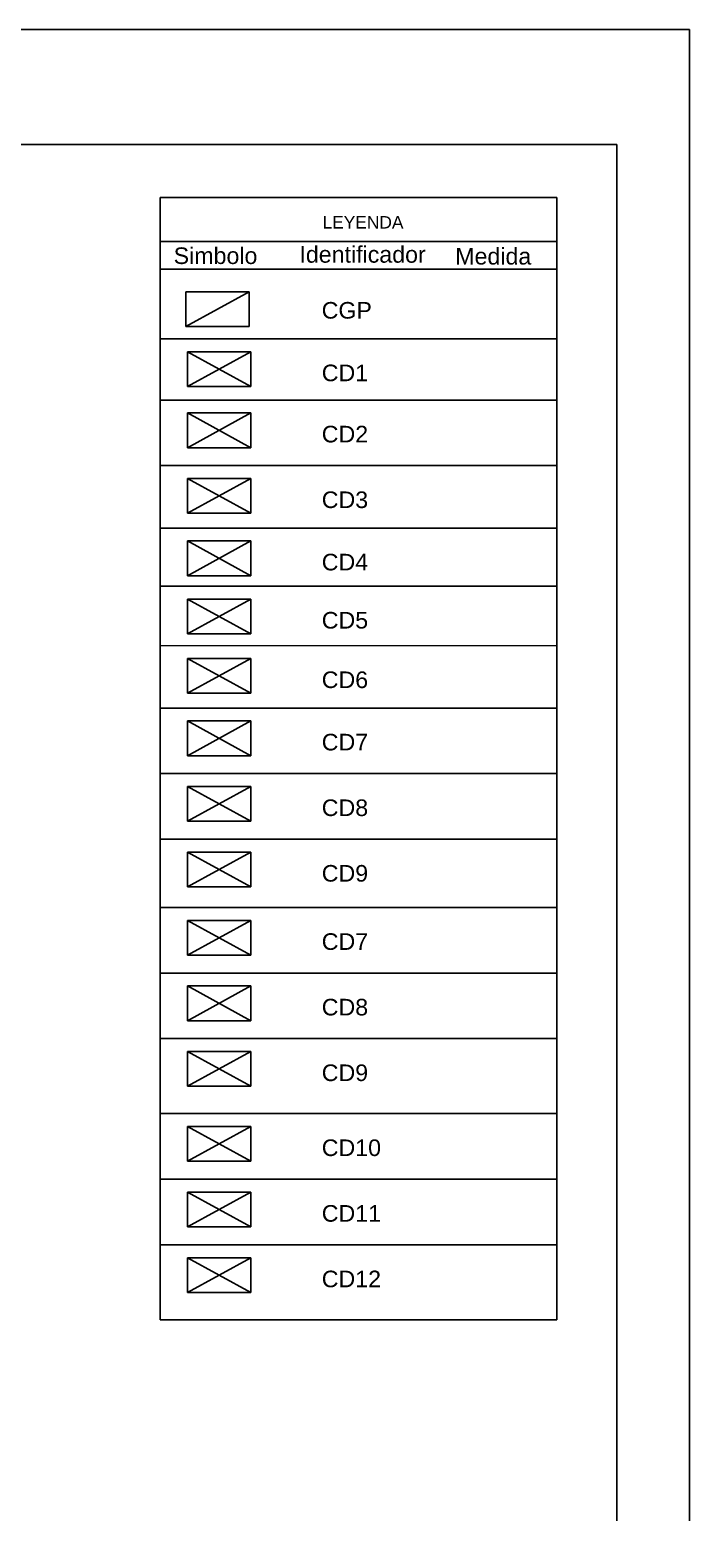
# Model space of a CAD drawing. Header units: millimetres. Extents: x 2377 to 4712, y -254 to 3188.
# Drawn here: x 3180.9 to 3267.1, y 1051 to 1244.8 of the extents above; entities that cross this region are included whole.
import ezdxf

# ---------------------------------------------------------------- set-up
doc = ezdxf.new("R2010")
doc.units = ezdxf.units.MM
doc.linetypes.add('ACAD_ISO03W100', pattern=[30, 12, -18])
doc.styles.get("Standard").update_dxf_attribs({"font": 'arial.ttf'})

msp = doc.modelspace()

# ---------------------------------------------------------------- linework, layer by layer
at = {"transparency": 33554687}
for p, q in [((2847.11, 1244.79), (3267.11, 1244.79)), ((3267.11, 1244.79), (3267.11, 947.79)), ((3267.11, 1244.79), (3267.11, 1229.79)), ((2862.16, 1229.79), (3257.65, 1229.79)), ((3257.65, 967.79), (3257.65, 1229.79)), ((3197.93, 1222.85), (3197.93, 1076.15)), ((3249.81, 1222.85), (3249.81, 1076.15)), ((3197.93, 1204.39), (3249.81, 1204.39)), ((3197.93, 1196.38), (3249.81, 1196.38)), ((3197.93, 1187.8), (3249.81, 1187.8)), ((3197.93, 1179.65), (3249.81, 1179.65)), ((3197.93, 1172.05), (3249.81, 1172.05)), ((3197.93, 1164.27), (3249.81, 1164.28)), ((3197.93, 1156.12), (3249.81, 1156.12)), ((3197.93, 1147.55), (3249.81, 1147.55)), ((3197.93, 1138.98), (3249.81, 1138.98)), ((3197.93, 1130.05), (3249.81, 1130.05)), ((3197.93, 1121.48), (3249.81, 1121.48)), ((3197.93, 1112.91), (3249.81, 1112.91)), ((3197.93, 1103.1), (3249.81, 1103.1)), ((3197.93, 1103.1), (3249.81, 1103.1)), ((3197.93, 1094.53), (3249.81, 1094.53)), ((3197.93, 1085.96), (3249.81, 1085.96)), ((3197.93, 1076.15), (3249.81, 1076.15))]:
    msp.add_line(p, q, dxfattribs=at)
at = {"ltscale": 0.4, "transparency": 33554687}
for p, q in [((3197.93, 1222.85), (3249.81, 1222.85)), ((3197.93, 1217.09), (3249.81, 1217.09)), ((3197.93, 1213.49), (3249.81, 1213.49))]:
    msp.add_line(p, q, dxfattribs=at)
at = {"linetype": 'ACAD_ISO03W100', "transparency": 33554687}
for p, q in [((3201.3, 1210.52), (3201.3, 1205.99)), ((3201.3, 1205.99), (3209.59, 1210.52)), ((3209.59, 1210.52), (3201.3, 1210.52)), ((3209.59, 1205.99), (3209.59, 1210.52)), ((3201.3, 1205.99), (3209.59, 1205.99)), ((3201.51, 1202.7), (3201.51, 1198.16)), ((3201.51, 1198.16), (3209.81, 1202.7)), ((3209.81, 1202.7), (3201.51, 1202.7)), ((3201.51, 1202.7), (3209.81, 1198.16)), ((3209.81, 1198.16), (3209.81, 1202.7)), ((3201.51, 1198.16), (3209.81, 1198.16)), ((3201.51, 1194.69), (3201.51, 1190.15)), ((3201.51, 1190.15), (3209.81, 1194.69)), ((3209.81, 1194.69), (3201.51, 1194.69)), ((3201.51, 1194.69), (3209.81, 1190.15)), ((3209.81, 1190.15), (3209.81, 1194.69)), ((3201.51, 1190.15), (3209.81, 1190.15)), ((3201.51, 1186.11), (3201.51, 1181.57)), ((3201.51, 1181.57), (3209.81, 1186.11)), ((3209.81, 1186.11), (3201.51, 1186.11)), ((3201.51, 1186.11), (3209.81, 1181.57)), ((3209.81, 1181.57), (3209.81, 1186.11)), ((3201.51, 1181.57), (3209.81, 1181.57)), ((3201.51, 1177.96), (3201.51, 1173.42)), ((3201.51, 1173.42), (3209.81, 1177.96)), ((3209.81, 1177.96), (3201.51, 1177.96)), ((3201.51, 1177.96), (3209.81, 1173.42)), ((3209.81, 1173.42), (3209.81, 1177.96)), ((3201.51, 1173.42), (3209.81, 1173.42)), ((3201.51, 1170.36), (3201.51, 1165.83)), ((3201.51, 1165.83), (3209.81, 1170.36)), ((3209.81, 1170.36), (3201.51, 1170.36)), ((3201.51, 1170.36), (3209.81, 1165.83)), ((3209.81, 1165.83), (3209.81, 1170.36)), ((3201.51, 1165.83), (3209.81, 1165.83)), ((3201.51, 1162.59), (3201.51, 1158.05)), ((3201.51, 1158.05), (3209.81, 1162.59)), ((3209.81, 1162.59), (3201.51, 1162.59)), ((3201.51, 1162.59), (3209.81, 1158.05)), ((3209.81, 1158.05), (3209.81, 1162.59)), ((3201.51, 1158.05), (3209.81, 1158.05)), ((3201.51, 1154.43), (3201.51, 1149.89)), ((3201.51, 1149.89), (3209.81, 1154.43)), ((3209.81, 1154.43), (3201.51, 1154.43)), ((3201.51, 1154.43), (3209.81, 1149.89)), ((3209.81, 1149.89), (3209.81, 1154.43)), ((3201.51, 1149.89), (3209.81, 1149.89)), ((3201.51, 1145.86), (3201.51, 1141.32)), ((3201.51, 1141.32), (3209.81, 1145.86)), ((3209.81, 1145.86), (3201.51, 1145.86)), ((3201.51, 1145.86), (3209.81, 1141.32)), ((3209.81, 1141.32), (3209.81, 1145.86)), ((3201.51, 1141.32), (3209.81, 1141.32)), ((3201.51, 1137.29), (3201.51, 1132.75)), ((3201.51, 1132.75), (3209.81, 1137.29)), ((3209.81, 1137.29), (3201.51, 1137.29)), ((3201.51, 1137.29), (3209.81, 1132.75)), ((3209.81, 1132.75), (3209.81, 1137.29)), ((3201.51, 1132.75), (3209.81, 1132.75)), ((3201.51, 1128.36), (3201.51, 1123.83)), ((3201.51, 1123.83), (3209.81, 1128.36)), ((3209.81, 1128.36), (3201.51, 1128.36)), ((3201.51, 1128.36), (3209.81, 1123.83)), ((3209.81, 1123.83), (3209.81, 1128.36)), ((3201.51, 1123.83), (3209.81, 1123.83)), ((3201.51, 1119.79), (3201.51, 1115.25)), ((3201.51, 1115.25), (3209.81, 1119.79)), ((3209.81, 1119.79), (3201.51, 1119.79)), ((3201.51, 1119.79), (3209.81, 1115.25)), ((3209.81, 1115.25), (3209.81, 1119.79)), ((3201.51, 1115.25), (3209.81, 1115.25)), ((3201.51, 1111.22), (3201.51, 1106.68)), ((3201.51, 1106.68), (3209.81, 1111.22)), ((3209.81, 1111.22), (3201.51, 1111.22)), ((3201.51, 1111.22), (3209.81, 1106.68)), ((3209.81, 1106.68), (3209.81, 1111.22)), ((3201.51, 1106.68), (3209.81, 1106.68)), ((3201.51, 1101.41), (3201.51, 1096.87)), ((3201.51, 1096.87), (3209.81, 1101.41)), ((3209.81, 1101.41), (3201.51, 1101.41)), ((3201.51, 1101.41), (3209.81, 1096.87)), ((3209.81, 1096.87), (3209.81, 1101.41)), ((3201.51, 1096.87), (3209.81, 1096.87)), ((3201.51, 1092.84), (3201.51, 1088.3)), ((3201.51, 1088.3), (3209.81, 1092.84)), ((3209.81, 1092.84), (3201.51, 1092.84)), ((3201.51, 1092.84), (3209.81, 1088.3)), ((3209.81, 1088.3), (3209.81, 1092.84)), ((3201.51, 1088.3), (3209.81, 1088.3)), ((3201.51, 1084.27), (3201.51, 1079.73)), ((3201.51, 1079.73), (3209.81, 1084.27)), ((3209.81, 1084.27), (3201.51, 1084.27)), ((3201.51, 1084.27), (3209.81, 1079.73)), ((3209.81, 1079.73), (3209.81, 1084.27)), ((3201.51, 1079.73), (3209.81, 1079.73))]:
    msp.add_line(p, q, dxfattribs=at)

# ---------------------------------------------------------------- texts
at = {"transparency": 33554687, "insert": (3219.16, 1220.42), "char_height": 1.623, "attachment_point": 1}
msp.add_mtext_dynamic_manual_height_columns('LEYENDA', width=31.33, gutter_width=8.11, heights=[0], dxfattribs=at)
at = {"color": 165, "linetype": 'ACAD_ISO03W100', "true_color": 0x5e67af, "transparency": 33554687, "char_height": 2.1694, "attachment_point": 1}
for s, width, insert in [('{\\C256;Simbolo}', 12.7968, (3199.7, 1216.33)), ('{\\C256;Identificador}', 12.7968, (3216.14, 1216.5)), ('{\\C256;Medida}', 15.3121, (3236.51, 1216.26)), ('{\\C256;CGP}', 12.7968, (3219.05, 1209.19)), ('{\\C256;CD1}', 12.7968, (3219.06, 1201.01)), ('{\\C256;CD2}', 12.7968, (3219.06, 1193.01)), ('{\\C256;CD3}', 12.7968, (3219.06, 1184.43)), ('{\\C256;CD4}', 12.7968, (3219.06, 1176.28)), ('{\\C256;CD5}', 12.7968, (3219.06, 1168.68)), ('{\\C256;CD6}', 12.7968, (3219.06, 1160.9)), ('{\\C256;CD7}', 12.7968, (3219.06, 1152.75)), ('{\\C256;CD8}', 12.7968, (3219.06, 1144.17)), ('{\\C256;CD9}', 12.7968, (3219.06, 1135.6)), ('{\\C256;CD7}', 12.7968, (3219.06, 1126.68)), ('{\\C256;CD8}', 12.7968, (3219.06, 1118.11)), ('{\\C256;CD9}', 12.7968, (3219.06, 1109.53)), ('{\\C256;CD10}', 12.7968, (3219.06, 1099.73)), ('{\\C256;CD11}', 12.7968, (3219.06, 1091.15)), ('{\\C256;CD12}', 12.7968, (3219.06, 1082.58))]:
    msp.add_mtext_dynamic_manual_height_columns(s, width=width, gutter_width=10.85, heights=[0], dxfattribs=dict(at, insert=insert))

doc.saveas('drawing.dxf')
